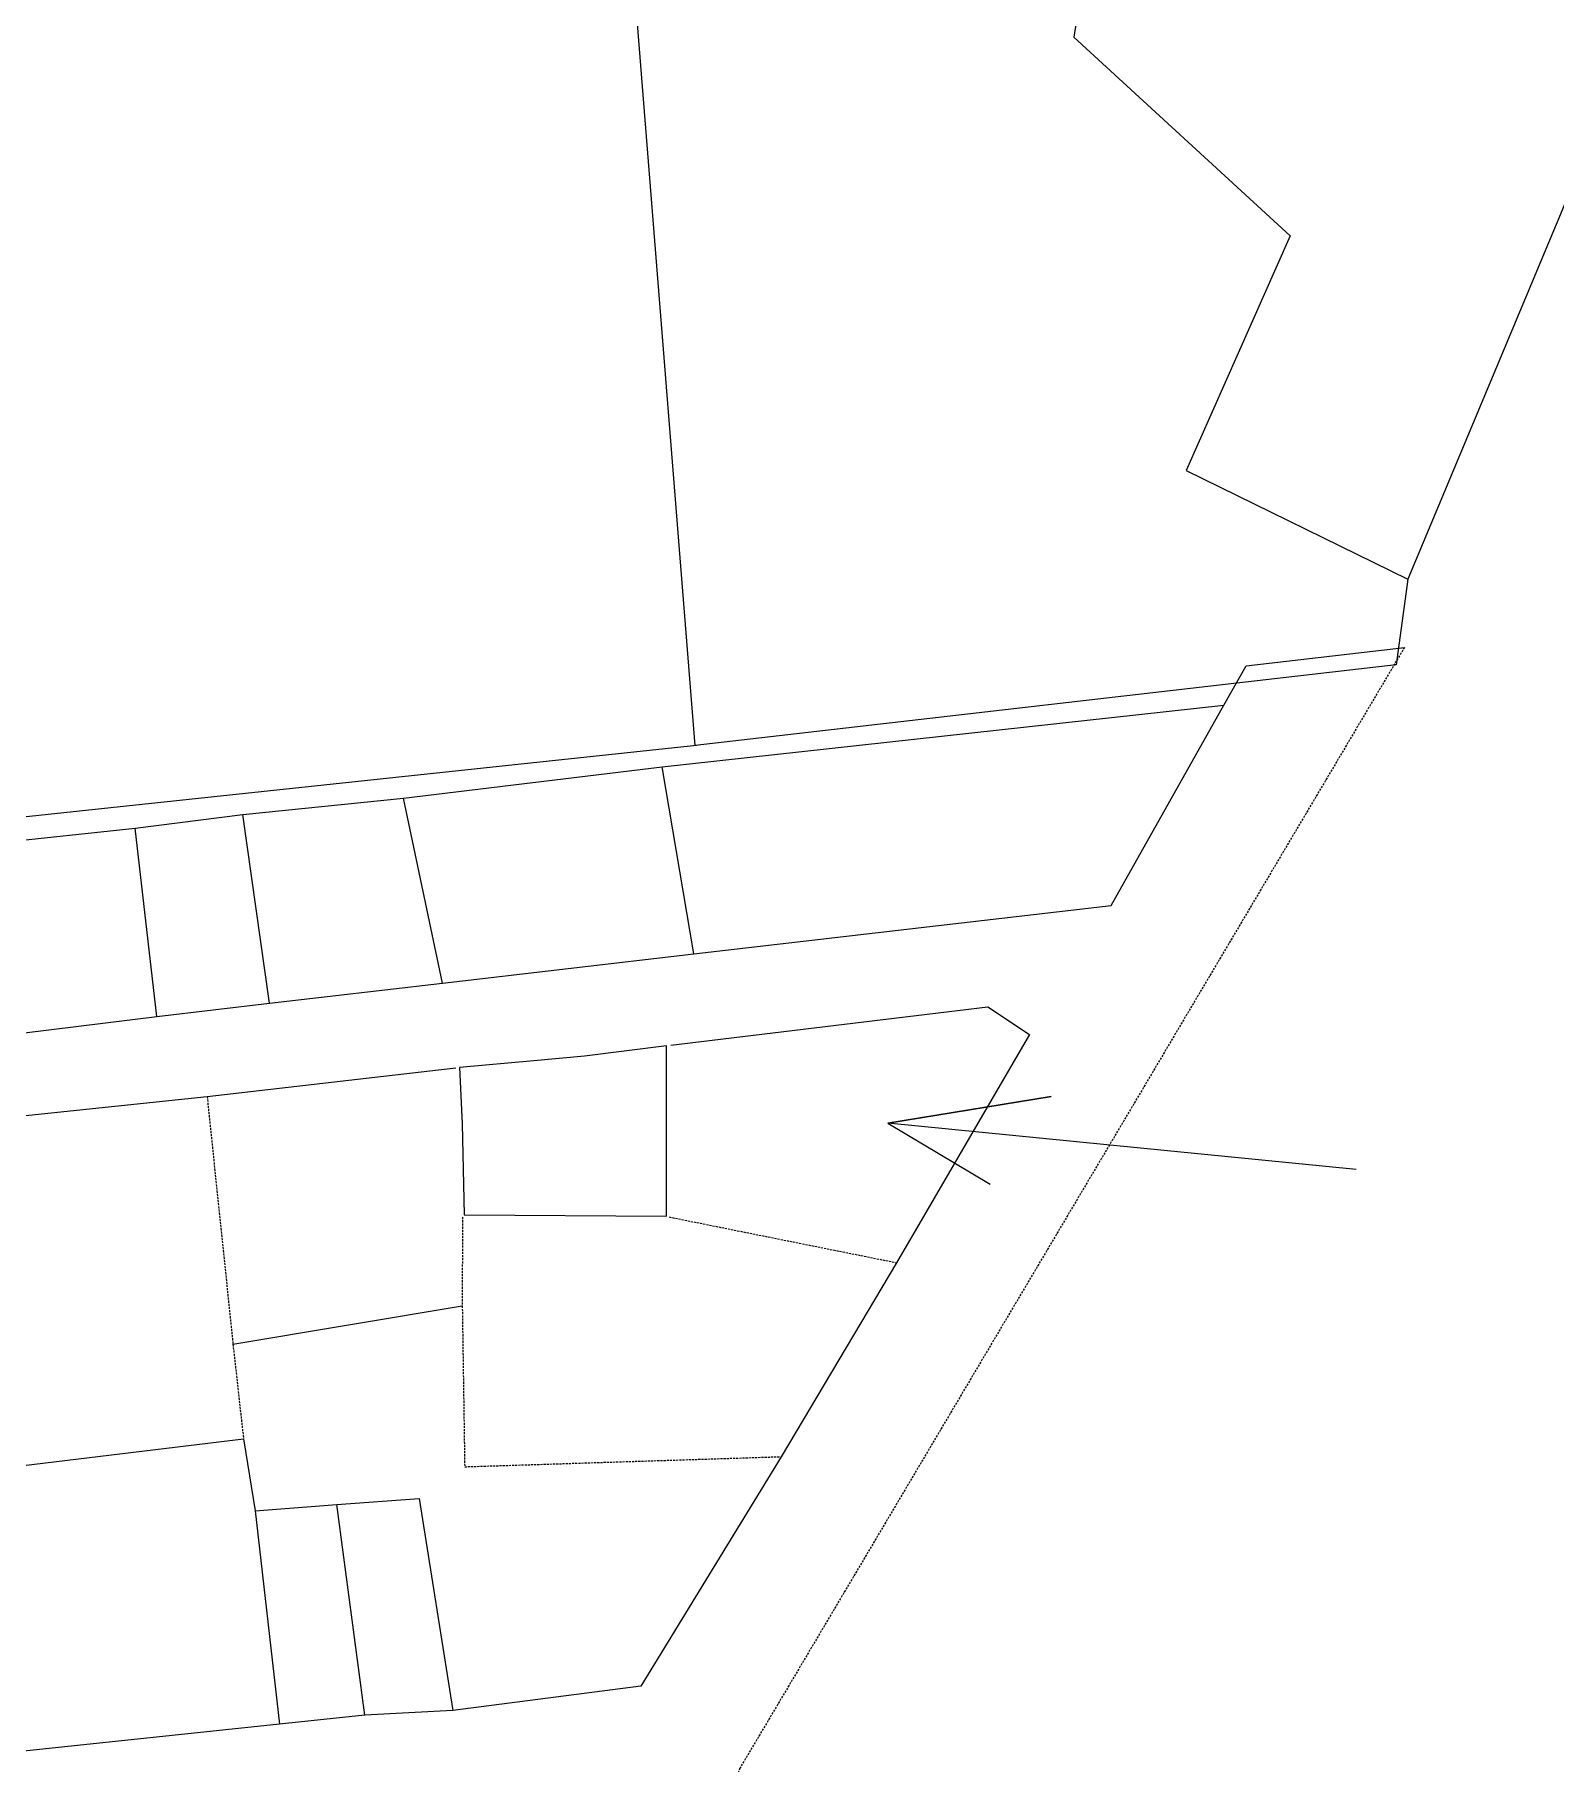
# Model space of a CAD drawing. Header units: millimetres. Extents: x 611710 to 616703, y 1316651 to 1320618.
# Drawn here: x 614915.2 to 615095.7, y 1318952.9 to 1319158.2 of the extents above; entities that cross this region are included whole.
import ezdxf

# ---------------------------------------------------------------- set-up
doc = ezdxf.new("R2010")
doc.units = ezdxf.units.MM
doc.linetypes.add('HIDDEN', pattern=[0.375, 0.25, -0.125])
for name, color, linetype in [('2', 7, 'Continuous'), ('4', 7, 'Continuous'), ('CVL_CUADCON_TIT', 1, 'Continuous')]:
    doc.layers.add(name, color=color, linetype=linetype)

msp = doc.modelspace()

# ---------------------------------------------------------------- linework, layer by layer
at = {"layer": '2', "color": 1, "linetype": 'Continuous', "lineweight": 0}
for p, q in [((614989.69582, 1319071.27645), (615056.37482, 1319078.59745)), ((614958.97382, 1319067.54945), (614989.69582, 1319071.27645)), ((614993.47182, 1319049.05345), (614989.69582, 1319071.27645)), ((614939.90182, 1319065.58145), (614958.97382, 1319067.54945)), ((614963.61482, 1319045.57545), (614958.97382, 1319067.54945)), ((614927.13482, 1319063.98145), (614939.90182, 1319065.58145)), ((614943.06682, 1319043.21045), (614939.90182, 1319065.58145)), ((614900.63682, 1319061.14345), (614927.13482, 1319063.98145)), ((614929.68982, 1319041.61445), (614927.13482, 1319063.98145)), ((614963.61482, 1319045.57545), (614993.47182, 1319049.05345)), ((614943.06682, 1319043.21045), (614963.61482, 1319045.57545)), ((614902.88382, 1319038.32045), (614929.68982, 1319041.61445)), ((614929.68982, 1319041.61445), (614943.06682, 1319043.21045)), ((614935.67882, 1319032.12945), (614965.20528, 1319035.5061)), ((614913.75782, 1319029.82245), (614935.67882, 1319032.12945)), ((615017.53782, 1319012.38345), (615003.82382, 1318989.35245)), ((614938.74782, 1319002.69745), (614965.96882, 1319007.25845)), ((614913.55082, 1318988.26945), (614939.99982, 1318991.46345)), ((614939.99982, 1318991.46345), (614941.36982, 1318982.92045)), ((614941.36982, 1318982.92045), (614951.08182, 1318983.67445)), ((614941.36982, 1318982.92045), (614944.26182, 1318957.60445)), ((614954.38282, 1318958.66145), (614951.08182, 1318983.67445)), ((614944.26182, 1318957.60445), (614912.42382, 1318954.24045)), ((614954.38282, 1318958.66145), (614944.26182, 1318957.60445)), ((614964.85582, 1318959.20845), (614954.38282, 1318958.66145))]:
    msp.add_line(p, q, dxfattribs=at)
at = {"layer": '2', "color": 1, "linetype": 'HIDDEN', "lineweight": 0}
for p, q in [((614935.67882, 1319032.12945), (614938.74782, 1319002.69745)), ((614965.98579, 1319017.79379), (614965.96882, 1319007.25845)), ((614990.53472, 1319017.81216), (615017.53782, 1319012.38345)), ((614938.74782, 1319002.69745), (614939.99982, 1318991.46345))]:
    msp.add_line(p, q, dxfattribs=at)
for points in [[(615077.81482, 1319085.42745), (614998.91782, 1318952.34845), (614997.57482, 1318948.85145), (614996.53182, 1318944.69245), (614995.45082, 1318917.97745)], [(614965.96882, 1319007.25845), (614966.25582, 1318988.15545), (615003.82382, 1318989.35245)]]:
    msp.add_lwpolyline(points, dxfattribs=at)
at = {"layer": '2', "color": 1, "linetype": 'Continuous', "lineweight": 0}
for points in [[(615056.37482, 1319078.59745), (615059.04682, 1319083.25445), (615077.81482, 1319085.42745)], [(614993.47182, 1319049.05345), (615043.01182, 1319054.80145), (615056.37482, 1319078.59745)], [(614990.71513, 1319038.19786), (615028.34982, 1319042.74845), (615033.30982, 1319039.46745), (615017.53782, 1319012.38345)], [(615003.82382, 1318989.35245), (614987.18682, 1318962.12145), (614964.85582, 1318959.20845)], [(614951.08182, 1318983.67445), (614960.84482, 1318984.37845), (614964.85582, 1318959.20845)]]:
    msp.add_lwpolyline(points, dxfattribs=at)
at = {"layer": '4', "color": 1, "linetype": 'Continuous', "lineweight": 0}
msp.add_line((615108.09882, 1319165.02846), (615078.23182, 1319093.53346), dxfattribs=at)
for points in [[(614993.63682, 1319073.77746), (614983.75882, 1319197.17746), (615043.77382, 1319191.24446)], [(615043.77382, 1319191.24446), (615038.58982, 1319157.89346), (615064.27582, 1319134.29346), (615051.91382, 1319106.45346), (615078.23182, 1319093.53346)], [(614993.7649, 1319073.7922), (614872.5372, 1319060.87916), (614870.28217, 1319094.23109)], [(615078.23182, 1319093.53346), (615076.83082, 1319083.35246), (614993.63682, 1319073.77746)]]:
    msp.add_lwpolyline(points, dxfattribs=at)
at = {"layer": 'CVL_CUADCON_TIT', "color": 1, "lineweight": 0, "ltscale": 0.5, "flags": 128}
msp.add_lwpolyline([(614990.20499, 1319038.12378), (614980.49499, 1319036.92378), (614974.48499, 1319036.34378), (614965.63499, 1319035.55378), (614965.95499, 1319028.85378), (614966.17499, 1319018.07378), (614990.21499, 1319017.90378)], close=True, dxfattribs=at)
msp.add_lwpolyline([(615072.08033, 1319023.45599), (615016.47951, 1319028.95048), (615035.88702, 1319032.13642), (615016.47951, 1319028.95048), (615028.63474, 1319021.7199)], dxfattribs=at)

doc.saveas('drawing.dxf')
